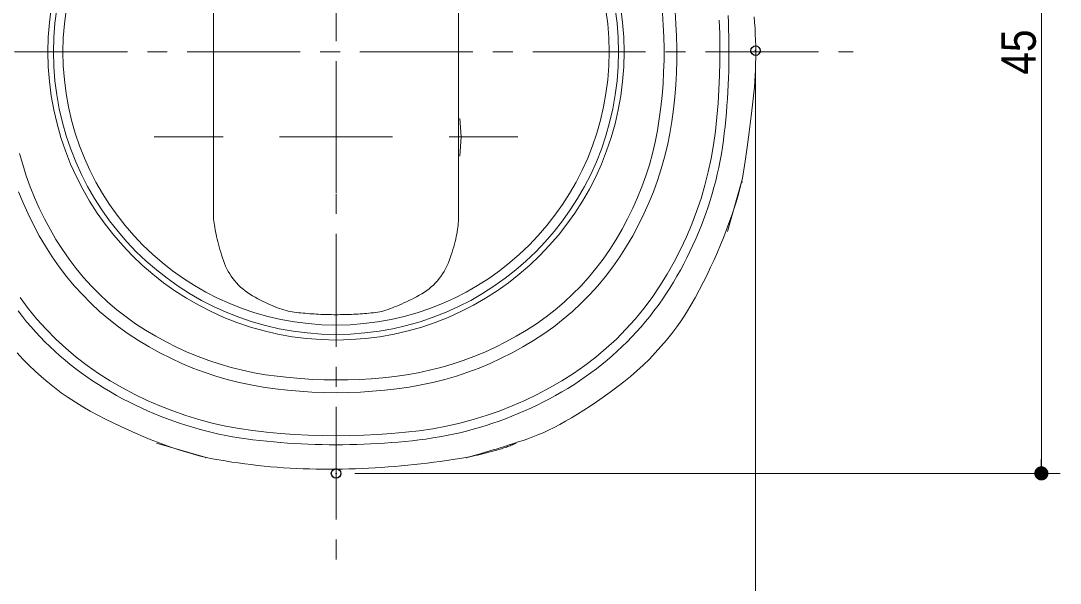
# Model space of a CAD drawing. Units: millimetres on the paper. Extents: x -303 to 303, y -152 to 152.
# Drawn here: x -257.8 to -202.6, y -50.5 to -20.6 of the extents above; entities that cross this region are included whole.
import ezdxf
from ezdxf.enums import TextEntityAlignment as Align

# ---------------------------------------------------------------- set-up
doc = ezdxf.new("R2010")
doc.units = ezdxf.units.MM
doc.header["$PDMODE"] = 32
doc.header["$PDSIZE"] = 0.5
doc.linetypes.add('USER1', pattern=[9.172222, 5.997222, -1.058333, 1.058333, -1.058333])
for name, color, linetype, lineweight in [('0-0_1図面枠', 7, 'Continuous', 20), ('0-1_3一般', 7, 'Continuous', 15), ('0-2_2寸法-1', 7, 'Continuous', 5), ('0-3_0', 7, 'Continuous', 25)]:
    doc.layers.add(name, color=color, linetype=linetype, lineweight=lineweight)
doc.layers.add('0-4_Defpoints', color=7, linetype='Continuous')
doc.styles.add('ＭＳ Ｐゴシック', font='')
doc.styles.get('ＭＳ Ｐゴシック').set_extended_font_data('MS PGothic')

# ---------------------------------------------------------------- blocks, each defined once
blk = doc.blocks.new('_Dot')
at = {"layer": '0-3_0'}
blk.add_line((-0.5, 0), (-1, 0), dxfattribs=at)
for points in [[(0, 0), (-0.5, 0), (-0.496, 0.063)], [(0, 0), (-0.496, -0.063), (-0.5, 0)], [(0, 0), (-0.496, 0.063), (-0.484, 0.124)], [(0, 0), (-0.484, -0.124), (-0.496, -0.063)], [(0, 0), (-0.484, 0.124), (-0.465, 0.184)], [(0, 0), (-0.465, -0.184), (-0.484, -0.124)], [(0, 0), (-0.465, 0.184), (-0.438, 0.241)], [(0, 0), (-0.438, -0.241), (-0.465, -0.184)], [(0, 0), (-0.438, 0.241), (-0.405, 0.294)], [(0, 0), (-0.405, -0.294), (-0.438, -0.241)], [(0, 0), (-0.405, 0.294), (-0.364, 0.342)], [(0, 0), (-0.364, -0.342), (-0.405, -0.294)], [(0, 0), (-0.364, 0.342), (-0.319, 0.385)], [(0, 0), (-0.319, -0.385), (-0.364, -0.342)], [(0, 0), (-0.319, 0.385), (-0.268, 0.422)], [(0, 0), (-0.268, -0.422), (-0.319, -0.385)], [(0, 0), (-0.268, 0.422), (-0.213, 0.452)], [(0, 0), (-0.213, -0.452), (-0.268, -0.422)], [(0, 0), (-0.213, 0.452), (-0.155, 0.476)], [(0, 0), (-0.155, -0.476), (-0.213, -0.452)], [(0, 0), (-0.155, 0.476), (-0.094, 0.491)], [(0, 0), (-0.094, -0.491), (-0.155, -0.476)], [(0, 0), (-0.094, 0.491), (-0.031, 0.499)], [(0, 0), (-0.031, -0.499), (-0.094, -0.491)], [(0, 0), (-0.031, 0.499), (0.031, 0.499)], [(0, 0), (0.031, -0.499), (-0.031, -0.499)], [(0, 0), (0.031, 0.499), (0.094, 0.491)], [(0, 0), (0.094, 0.491), (0.155, 0.476)], [(0, 0), (0.155, 0.476), (0.213, 0.452)], [(0, 0), (0.213, 0.452), (0.268, 0.422)], [(0, 0), (0.268, 0.422), (0.319, 0.385)], [(0, 0), (0.319, 0.385), (0.364, 0.342)], [(0, 0), (0.364, 0.342), (0.405, 0.294)], [(0, 0), (0.405, 0.294), (0.438, 0.241)], [(0, 0), (0.438, 0.241), (0.465, 0.184)], [(0, 0), (0.465, 0.184), (0.484, 0.124)], [(0, 0), (0.484, 0.124), (0.496, 0.063)], [(0, 0), (0.496, 0.063), (0.5, 0)], [(0, 0), (0.094, -0.491), (0.031, -0.499)], [(0, 0), (0.155, -0.476), (0.094, -0.491)], [(0, 0), (0.213, -0.452), (0.155, -0.476)], [(0, 0), (0.268, -0.422), (0.213, -0.452)], [(0, 0), (0.319, -0.385), (0.268, -0.422)], [(0, 0), (0.364, -0.342), (0.319, -0.385)], [(0, 0), (0.405, -0.294), (0.364, -0.342)], [(0, 0), (0.438, -0.241), (0.405, -0.294)], [(0, 0), (0.465, -0.184), (0.438, -0.241)], [(0, 0), (0.484, -0.124), (0.465, -0.184)], [(0, 0), (0.496, -0.063), (0.484, -0.124)], [(0, 0), (0.5, 0), (0.496, -0.063)]]:
    blk.add_solid(points, dxfattribs=at)
blk = doc.blocks.new('グループ-6')
at = {"layer": '0-1_3一般', "lineweight": 5}
for p, q in [((-151.69, -20.801), (-151.69, -17.151)), ((-151.69, -26.801), (-151.69, -23.801)), ((-157.69, -26.801), (-161.34, -26.801)), ((-151.69, -26.801), (-154.69, -26.801)), ((-151.69, -26.801), (-151.69, -29.801)), ((-151.69, -26.801), (-148.69, -26.801)), ((-145.69, -26.801), (-142.04, -26.801)), ((-151.69, -32.801), (-151.69, -36.451))]:
    blk.add_line(p, q, dxfattribs=at)

msp = doc.modelspace()

# ---------------------------------------------------------------- linework, layer by layer
at = {"layer": '0-0_1図面枠', "color": 5, "lineweight": 15}
for p, q in [((-218.793, -22.235), (-218.793, -22.235)), ((-241.065, -44.677), (-241.065, -44.677))]:
    msp.add_line(p, q, dxfattribs=at)
at = {"layer": '0-1_3一般', "linetype": 'USER1', "lineweight": 5}
for p, q in [((-241.065, 4.725), (-241.065, -49.565)), ((-267.312, -22.301), (-213.604, -22.301))]:
    msp.add_line(p, q, dxfattribs=at)
at = {"layer": '0-1_3一般'}
for p, q in [((-247.565, -31.175), (-247.565, -13.427)), ((-234.565, -13.427), (-234.565, -31.175)), ((-243.282, -36.12), (-243.398, -36.105)), ((-247.969, -43.837), (-250.606, -43.081)), ((-234.504, -43.893), (-234.161, -43.837)), ((-234.093, -43.823), (-234.161, -43.837))]:
    msp.add_line(p, q, dxfattribs=at)
for points in [[(-223.061, -20.172), (-223.015, -20.819), (-222.985, -21.465), (-222.972, -22.111), (-222.976, -22.758), (-222.996, -23.404), (-223.032, -24.051), (-223.085, -24.697), (-223.154, -25.343), (-223.24, -25.99), (-223.345, -26.631), (-223.474, -27.265), (-223.625, -27.891), (-223.798, -28.51), (-223.994, -29.12), (-224.212, -29.723), (-224.453, -30.319), (-224.717, -30.906), (-225.002, -31.486), (-225.311, -32.058), (-225.642, -32.623), (-225.994, -33.174), (-226.365, -33.706), (-226.756, -34.219), (-227.166, -34.712), (-227.596, -35.186), (-228.045, -35.641), (-228.513, -36.076), (-229.001, -36.492), (-229.508, -36.889), (-230.035, -37.266), (-230.58, -37.623)], [(-228.507, -35.169), (-228.074, -34.731), (-227.661, -34.274), (-227.266, -33.798), (-226.89, -33.304), (-226.534, -32.79), (-226.196, -32.258), (-225.878, -31.713), (-225.583, -31.161), (-225.309, -30.602), (-225.057, -30.035), (-224.826, -29.46), (-224.617, -28.879), (-224.43, -28.289), (-224.265, -27.693), (-224.122, -27.089), (-224, -26.478), (-223.9, -25.859), (-223.819, -25.236), (-223.754, -24.613), (-223.704, -23.99), (-223.67, -23.366), (-223.651, -22.743), (-223.648, -22.12), (-223.66, -21.497), (-223.688, -20.873), (-223.731, -20.25)], [(-220.253, -20.376), (-220.236, -20.744), (-220.223, -21.111), (-220.213, -21.478), (-220.207, -21.846), (-220.204, -22.213), (-220.205, -22.58), (-220.209, -22.948), (-220.217, -23.315), (-220.229, -23.682), (-220.244, -24.05), (-220.263, -24.417), (-220.285, -24.784), (-220.311, -25.152), (-220.34, -25.519), (-220.373, -25.886), (-220.41, -26.254), (-220.45, -26.621), (-220.496, -26.987), (-220.548, -27.351)], [(-220.72, -20.61), (-220.693, -21.347), (-220.681, -22.083), (-220.684, -22.82), (-220.702, -23.556), (-220.734, -24.292), (-220.782, -25.029), (-220.845, -25.765), (-220.922, -26.502), (-221.022, -27.233), (-221.148, -27.956), (-221.301, -28.671), (-221.481, -29.378), (-221.687, -30.076), (-221.92, -30.767), (-222.179, -31.449), (-222.465, -32.123), (-222.777, -32.788), (-223.116, -33.446), (-223.481, -34.095), (-223.872, -34.729), (-224.287, -35.339), (-224.725, -35.926), (-225.187, -36.489), (-225.672, -37.029), (-226.181, -37.544), (-226.714, -38.036), (-227.27, -38.505), (-227.85, -38.949), (-228.454, -39.37), (-229.081, -39.767)], [(-219.529, -29.205), (-219.491, -28.997), (-219.454, -28.782), (-219.417, -28.561), (-219.379, -28.334), (-219.342, -28.1), (-219.305, -27.859), (-219.269, -27.613), (-219.232, -27.36), (-219.196, -27.1), (-219.16, -26.834), (-219.124, -26.562), (-219.088, -26.283), (-219.052, -25.998), (-219.017, -25.706), (-218.981, -25.409), (-218.946, -25.104), (-218.911, -24.794), (-218.88, -24.482), (-218.853, -24.17), (-218.83, -23.859), (-218.812, -23.547), (-218.798, -23.235), (-218.788, -22.924), (-218.782, -22.612), (-218.781, -22.301), (-218.784, -21.989), (-218.791, -21.678), (-218.803, -21.366), (-218.819, -21.055), (-218.839, -20.744), (-218.864, -20.432)], [(-234.495, -27.83), (-234.415, -26.801), (-234.486, -25.834)], [(-220.548, -27.351), (-220.607, -27.712), (-220.673, -28.072), (-220.745, -28.43), (-220.823, -28.786), (-220.908, -29.139), (-221, -29.491), (-221.098, -29.841), (-221.202, -30.189), (-221.313, -30.534), (-221.431, -30.878), (-221.555, -31.22), (-221.685, -31.56), (-221.822, -31.897), (-221.966, -32.233), (-222.116, -32.567), (-222.272, -32.899), (-222.435, -33.228), (-222.605, -33.556), (-222.781, -33.882), (-222.963, -34.205), (-223.152, -34.527), (-223.347, -34.843), (-223.547, -35.154), (-223.754, -35.459), (-223.966, -35.758), (-224.183, -36.052), (-224.407, -36.34), (-224.636, -36.622), (-224.871, -36.898), (-225.112, -37.169), (-225.358, -37.433), (-225.61, -37.693), (-225.868, -37.946), (-226.132, -38.194), (-226.401, -38.435), (-226.676, -38.672), (-226.957, -38.902), (-227.243, -39.127), (-227.536, -39.346)], [(-257.865, -27.69), (-257.7, -28.287), (-257.513, -28.876), (-257.305, -29.458), (-257.074, -30.032), (-256.822, -30.599), (-256.548, -31.159), (-256.252, -31.711), (-255.935, -32.256), (-255.597, -32.789), (-255.241, -33.302), (-254.865, -33.797), (-254.47, -34.273), (-254.057, -34.73), (-253.625, -35.168), (-253.173, -35.587), (-252.703, -35.987), (-252.214, -36.368), (-251.706, -36.73), (-251.179, -37.074)], [(-223.242, -37.251), (-222.971, -36.89), (-222.711, -36.519), (-222.462, -36.14), (-222.223, -35.752), (-221.994, -35.354), (-221.776, -34.948), (-221.568, -34.539), (-221.368, -34.134), (-221.176, -33.733), (-220.993, -33.335), (-220.818, -32.941), (-220.651, -32.55), (-220.493, -32.164), (-220.343, -31.781), (-220.202, -31.402), (-220.069, -31.026), (-219.944, -30.655), (-219.828, -30.287), (-219.72, -29.922), (-219.62, -29.562), (-219.529, -29.205)], [(-219.525, -29.206), (-219.498, -29.211), (-219.488, -29.213), (-219.499, -29.211), (-219.529, -29.205), (-220.285, -31.843)], [(-254.085, -35.641), (-254.534, -35.186), (-254.963, -34.712), (-255.374, -34.219), (-255.765, -33.706), (-256.136, -33.174), (-256.488, -32.623), (-256.819, -32.058), (-257.127, -31.486), (-257.413, -30.906), (-257.677, -30.319), (-257.918, -29.723)], [(-247.306, -32.507), (-247.342, -32.372), (-247.375, -32.239), (-247.405, -32.109), (-247.434, -31.982), (-247.46, -31.859), (-247.483, -31.737), (-247.504, -31.619), (-247.523, -31.504), (-247.539, -31.392), (-247.553, -31.282), (-247.565, -31.175)], [(-234.565, -31.175), (-234.568, -31.281), (-234.575, -31.391), (-234.585, -31.503), (-234.598, -31.618), (-234.614, -31.736), (-234.634, -31.857), (-234.656, -31.981), (-234.682, -32.109), (-234.711, -32.239), (-234.744, -32.372), (-234.779, -32.508), (-234.818, -32.647), (-234.86, -32.789), (-234.905, -32.934), (-234.954, -33.082), (-235.006, -33.233), (-235.061, -33.386), (-235.12, -33.537), (-235.185, -33.682), (-235.256, -33.823), (-235.331, -33.959), (-235.412, -34.091), (-235.498, -34.217), (-235.589, -34.339), (-235.685, -34.457), (-235.787, -34.569), (-235.894, -34.677), (-236.006, -34.779), (-236.123, -34.878), (-236.246, -34.971), (-236.374, -35.06), (-236.507, -35.143), (-236.645, -35.223), (-236.787, -35.297), (-236.927, -35.369), (-237.064, -35.438), (-237.199, -35.504), (-237.332, -35.568), (-237.462, -35.628)], [(-243.398, -36.105), (-243.502, -36.084), (-243.609, -36.06), (-243.718, -36.031), (-243.829, -35.999), (-243.943, -35.963), (-244.059, -35.924), (-244.178, -35.881), (-244.299, -35.834), (-244.422, -35.784), (-244.548, -35.73), (-244.676, -35.672), (-244.807, -35.61), (-244.94, -35.545), (-245.075, -35.476), (-245.213, -35.404), (-245.353, -35.328), (-245.496, -35.248), (-245.634, -35.164), (-245.767, -35.076), (-245.894, -34.983), (-246.016, -34.886), (-246.132, -34.784), (-246.242, -34.678), (-246.347, -34.568), (-246.447, -34.454), (-246.541, -34.335), (-246.629, -34.211), (-246.712, -34.084), (-246.789, -33.952), (-246.861, -33.815), (-246.927, -33.674), (-246.987, -33.529), (-247.042, -33.38), (-247.092, -33.227), (-247.14, -33.078), (-247.185, -32.931), (-247.228, -32.787), (-247.268, -32.645), (-247.306, -32.507)], [(-251.179, -37.074), (-250.637, -37.397), (-250.086, -37.699), (-249.529, -37.98), (-248.964, -38.238), (-248.392, -38.475), (-247.812, -38.69), (-247.225, -38.883), (-246.631, -39.055), (-246.029, -39.205), (-245.42, -39.333), (-244.804, -39.439), (-244.182, -39.525), (-243.559, -39.595), (-242.936, -39.649), (-242.312, -39.688), (-241.689, -39.711), (-241.066, -39.719), (-240.443, -39.712), (-239.82, -39.688), (-239.197, -39.65), (-238.574, -39.596), (-237.951, -39.526), (-237.328, -39.441), (-236.712, -39.334), (-236.102, -39.206), (-235.501, -39.057), (-234.906, -38.885), (-234.319, -38.692), (-233.74, -38.477), (-233.167, -38.24), (-232.603, -37.981), (-232.045, -37.701), (-231.495, -37.399), (-230.952, -37.075), (-230.425, -36.732), (-229.917, -36.369), (-229.428, -35.988), (-228.958, -35.588), (-228.507, -35.169)], [(-255.949, -37.544), (-256.458, -37.029), (-256.943, -36.49), (-257.404, -35.927), (-257.842, -35.34)], [(-230.58, -37.623), (-231.142, -37.961), (-231.712, -38.276), (-232.29, -38.568), (-232.875, -38.838), (-233.468, -39.086), (-234.069, -39.311), (-234.677, -39.513), (-235.293, -39.693), (-235.917, -39.85), (-236.549, -39.985), (-237.188, -40.098), (-237.833, -40.189), (-238.48, -40.263), (-239.126, -40.32), (-239.772, -40.362), (-240.419, -40.386), (-241.065, -40.394), (-241.711, -40.386), (-242.357, -40.362), (-243.004, -40.32), (-243.65, -40.263), (-244.296, -40.189), (-244.942, -40.098), (-245.581, -39.985), (-246.213, -39.851), (-246.837, -39.693), (-247.453, -39.513), (-248.061, -39.311), (-248.662, -39.086), (-249.255, -38.838), (-249.84, -38.568), (-250.418, -38.276), (-250.988, -37.961), (-251.549, -37.623), (-252.095, -37.266), (-252.622, -36.889), (-253.129, -36.492), (-253.617, -36.076), (-254.085, -35.641)], [(-237.462, -35.628), (-237.589, -35.686), (-237.714, -35.74), (-237.837, -35.792), (-237.958, -35.841), (-238.075, -35.888), (-238.191, -35.931), (-238.304, -35.972), (-238.414, -36.009), (-238.523, -36.044), (-238.628, -36.076), (-238.732, -36.105)], [(-254.595, -39.345), (-254.887, -39.126), (-255.174, -38.902), (-255.454, -38.672), (-255.729, -38.436), (-255.999, -38.194), (-256.262, -37.947), (-256.52, -37.694), (-256.771, -37.435), (-257.018, -37.17), (-257.258, -36.9), (-257.493, -36.623), (-257.721, -36.341), (-257.944, -36.053)], [(-238.732, -36.105), (-238.848, -36.12), (-238.965, -36.133), (-239.082, -36.146), (-239.198, -36.158), (-239.315, -36.17), (-239.432, -36.181), (-239.548, -36.19), (-239.665, -36.2), (-239.782, -36.208), (-239.898, -36.216), (-240.015, -36.223), (-240.131, -36.229), (-240.248, -36.235), (-240.365, -36.239), (-240.481, -36.243), (-240.598, -36.247), (-240.715, -36.249), (-240.831, -36.251), (-240.948, -36.252), (-241.065, -36.252), (-241.181, -36.252), (-241.298, -36.251), (-241.415, -36.249), (-241.531, -36.246), (-241.648, -36.243), (-241.765, -36.239), (-241.881, -36.234), (-241.998, -36.228), (-242.115, -36.222), (-242.231, -36.215), (-242.348, -36.207), (-242.465, -36.199), (-242.582, -36.19), (-242.698, -36.18), (-242.815, -36.169), (-242.932, -36.158), (-243.048, -36.146), (-243.165, -36.133), (-243.282, -36.12)], [(-234.161, -43.837), (-233.981, -43.791), (-233.795, -43.742), (-233.604, -43.69), (-233.408, -43.635), (-233.206, -43.577), (-232.998, -43.517), (-232.785, -43.453), (-232.566, -43.387), (-232.342, -43.317), (-232.112, -43.245), (-231.877, -43.169), (-231.636, -43.091), (-231.39, -43.01), (-231.138, -42.926), (-230.881, -42.839), (-230.617, -42.744), (-230.346, -42.637), (-230.068, -42.517), (-229.782, -42.385), (-229.489, -42.24), (-229.188, -42.082), (-228.88, -41.912), (-228.565, -41.73), (-228.242, -41.535), (-227.912, -41.327), (-227.575, -41.107), (-227.23, -40.875), (-226.878, -40.63), (-226.518, -40.372), (-226.151, -40.102), (-225.786, -39.821), (-225.431, -39.531), (-225.086, -39.232), (-224.753, -38.925), (-224.429, -38.608), (-224.117, -38.282), (-223.814, -37.948), (-223.523, -37.604), (-223.242, -37.251)], [(-229.081, -39.767), (-229.728, -40.14), (-230.383, -40.487), (-231.046, -40.806), (-231.718, -41.1), (-232.398, -41.367), (-233.086, -41.607), (-233.782, -41.821), (-234.486, -42.008), (-235.199, -42.169), (-235.92, -42.304), (-236.649, -42.412), (-237.385, -42.495), (-238.122, -42.562), (-238.858, -42.615), (-239.595, -42.652), (-240.331, -42.674), (-241.067, -42.682), (-241.804, -42.674), (-242.54, -42.651), (-243.277, -42.613), (-244.013, -42.56), (-244.749, -42.492), (-245.485, -42.408), (-246.214, -42.3), (-246.934, -42.165), (-247.647, -42.004), (-248.351, -41.816), (-249.047, -41.603), (-249.735, -41.362), (-250.414, -41.096), (-251.086, -40.803), (-251.749, -40.483), (-252.404, -40.137), (-253.05, -39.765), (-253.678, -39.369), (-254.281, -38.948), (-254.861, -38.504), (-255.417, -38.036), (-255.949, -37.544)], [(-257.996, -38.28), (-257.688, -38.613), (-257.372, -38.937), (-257.046, -39.249), (-256.711, -39.552), (-256.368, -39.843), (-256.015, -40.124)], [(-241.067, -43.157), (-241.434, -43.155), (-241.802, -43.15), (-242.169, -43.141), (-242.536, -43.128), (-242.904, -43.112), (-243.271, -43.092), (-243.638, -43.068), (-244.006, -43.041), (-244.373, -43.01), (-244.74, -42.976), (-245.108, -42.938), (-245.475, -42.896), (-245.84, -42.848), (-246.203, -42.794), (-246.564, -42.733), (-246.923, -42.665), (-247.281, -42.592), (-247.636, -42.511), (-247.989, -42.425), (-248.34, -42.332), (-248.69, -42.232), (-249.037, -42.126), (-249.382, -42.014), (-249.725, -41.895), (-250.067, -41.769), (-250.406, -41.637), (-250.743, -41.499), (-251.079, -41.355), (-251.412, -41.203), (-251.743, -41.046), (-252.072, -40.882), (-252.4, -40.711), (-252.725, -40.535), (-253.048, -40.351), (-253.369, -40.162), (-253.684, -39.966), (-253.994, -39.765), (-254.297, -39.558), (-254.595, -39.345)], [(-227.536, -39.346), (-227.834, -39.559), (-228.137, -39.766), (-228.447, -39.968), (-228.762, -40.164), (-229.082, -40.354), (-229.406, -40.538), (-229.731, -40.715), (-230.058, -40.886), (-230.387, -41.051), (-230.719, -41.209), (-231.052, -41.36), (-231.387, -41.505), (-231.724, -41.643), (-232.064, -41.775), (-232.405, -41.901), (-232.748, -42.02), (-233.094, -42.132), (-233.441, -42.238), (-233.79, -42.338), (-234.142, -42.431), (-234.495, -42.518), (-234.851, -42.598), (-235.208, -42.671), (-235.567, -42.738), (-235.929, -42.799), (-236.292, -42.853), (-236.658, -42.901), (-237.025, -42.942), (-237.392, -42.98), (-237.76, -43.014), (-238.127, -43.044), (-238.495, -43.071), (-238.862, -43.094), (-239.23, -43.114), (-239.597, -43.129), (-239.965, -43.142), (-240.332, -43.151), (-240.699, -43.156), (-241.067, -43.157)], [(-256.015, -40.124), (-255.654, -40.395), (-255.283, -40.655), (-254.904, -40.905), (-254.515, -41.144), (-254.118, -41.372), (-253.712, -41.59), (-253.303, -41.798), (-252.898, -41.998), (-252.496, -42.19), (-252.099, -42.373), (-251.705, -42.548), (-251.314, -42.715), (-250.928, -42.873), (-250.545, -43.023), (-250.166, -43.164), (-249.79, -43.297), (-249.418, -43.422), (-249.05, -43.538), (-248.686, -43.646), (-248.326, -43.746), (-247.969, -43.837)], [(-231.509, -43.077), (-231.573, -43.104), (-231.636, -43.13), (-231.7, -43.156), (-231.764, -43.182), (-231.828, -43.207), (-231.893, -43.232), (-231.957, -43.256), (-232.022, -43.279), (-232.087, -43.302), (-232.152, -43.325), (-232.217, -43.347), (-232.283, -43.368), (-232.348, -43.389), (-232.414, -43.41), (-232.48, -43.43), (-232.546, -43.449), (-232.612, -43.468), (-232.679, -43.487), (-232.746, -43.505), (-232.812, -43.522), (-232.879, -43.539), (-232.946, -43.556), (-233.013, -43.573), (-233.081, -43.59), (-233.148, -43.606), (-233.215, -43.623), (-233.282, -43.639), (-233.349, -43.655), (-233.417, -43.671), (-233.484, -43.687), (-233.552, -43.702), (-233.619, -43.718), (-233.687, -43.733), (-233.754, -43.749), (-233.822, -43.764), (-233.89, -43.779), (-233.958, -43.793), (-234.025, -43.808), (-234.093, -43.823)], [(-247.969, -43.837), (-247.975, -43.867), (-247.977, -43.878), (-247.975, -43.868), (-247.97, -43.842)], [(-247.969, -43.837), (-247.628, -43.901), (-247.286, -43.962), (-246.944, -44.02), (-246.602, -44.074), (-246.259, -44.124), (-245.916, -44.171), (-245.573, -44.214), (-245.229, -44.253), (-244.885, -44.29), (-244.54, -44.322), (-244.195, -44.351), (-243.85, -44.377), (-243.505, -44.399), (-243.159, -44.417), (-242.812, -44.432), (-242.466, -44.443), (-242.119, -44.451), (-241.771, -44.455), (-241.423, -44.456), (-241.075, -44.453), (-240.727, -44.447), (-240.379, -44.439), (-240.032, -44.428), (-239.684, -44.414), (-239.337, -44.398), (-238.99, -44.379), (-238.643, -44.357), (-238.297, -44.333), (-237.951, -44.306), (-237.605, -44.276), (-237.26, -44.244), (-236.914, -44.209), (-236.569, -44.172), (-236.224, -44.132), (-235.88, -44.089), (-235.536, -44.044), (-235.192, -43.996), (-234.848, -43.946), (-234.504, -43.893)], [(-234.16, -43.841), (-234.155, -43.868), (-234.153, -43.878), (-234.155, -43.867), (-234.161, -43.837)]]:
    msp.add_lwpolyline(points, dxfattribs=at)
for radius in [15.297, 15, 14.5]:
    msp.add_circle((-241.065, -22.301), radius, dxfattribs=at)
at = {"layer": '0-2_2寸法-1'}
for p, q in [((-203.615, -43.926), (-203.615, -0.676)), ((-218.793, -23.235), (-218.793, -84.979)), ((-240.065, -44.677), (-202.615, -44.677))]:
    msp.add_line(p, q, dxfattribs=at)
at = {"layer": '0-4_Defpoints'}
for p in [(-218.793, -22.235), (-241.065, -44.677)]:
    msp.add_point(p, dxfattribs=at)

# ---------------------------------------------------------------- block references
at = {"layer": '0-1_3一般'}
msp.add_blockref('グループ-6', (-89.375, 0), dxfattribs=at)
at = {"layer": '0-2_2寸法-1', "xscale": 0.7503418, "yscale": 0.7503418, "rotation": 270}
msp.add_blockref('_Dot', (-203.615, -44.677), dxfattribs=at)

# ---------------------------------------------------------------- texts
at = {"layer": '0-2_2寸法-1', "style": 'ＭＳ Ｐゴシック', "width": 0.9}
msp.add_text('45', height=1.833, rotation=90, dxfattribs=at).set_placement((-203.362, -23.511), align=Align.BOTTOM_LEFT)

doc.saveas('drawing.dxf')
